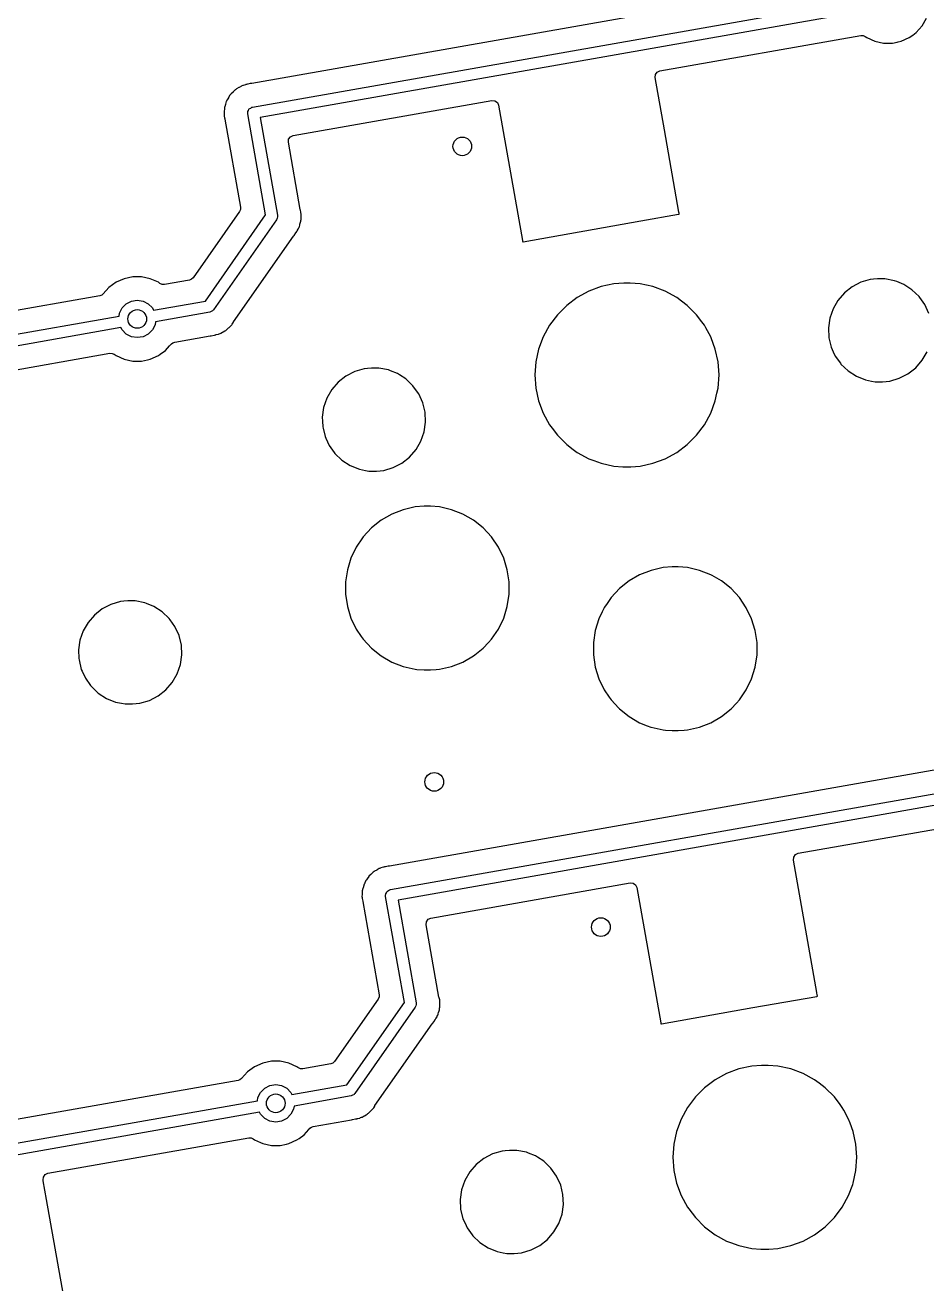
# Model space of a CAD drawing. Extents: x 1.95 to 9.87, y -5.96 to -1.39.
# Drawn here: x 6.613 to 7.373, y -4.372 to -3.311 of the extents above; entities that cross this region are included whole.
import ezdxf

# ---------------------------------------------------------------- set-up
doc = ezdxf.new("R2010")
doc.units = 0
doc.header["$MEASUREMENT"] = 0
doc.layers.add('BLACK', color=7, linetype='CONTINUOUS')

msp = doc.modelspace()

# ---------------------------------------------------------------- linework, layer by layer
at = {"layer": 'BLACK', "linetype": 'CONTINUOUS'}
for p, q in [((7.30829, -3.27146), (6.80377, -3.36042)), ((6.80445, -3.38031), (7.32451, -3.28861)), ((7.32621, -3.2983), (6.81101, -3.38915)), ((7.36873, -3.31185), (7.37246, -3.30539)), ((7.36073, -3.31957), (7.36375, -3.31738)), ((7.36375, -3.31738), (7.36379, -3.31733)), ((7.36379, -3.31733), (7.36873, -3.31185)), ((7.14768, -3.34979), (7.31701, -3.31993)), ((7.31701, -3.31993), (7.31896, -3.31998)), ((7.31896, -3.31998), (7.32073, -3.32079)), ((7.32073, -3.32079), (7.32207, -3.32176)), ((7.32207, -3.32176), (7.32207, -3.32176)), ((7.32207, -3.32176), (7.32207, -3.32176)), ((7.32207, -3.32176), (7.32888, -3.3248)), ((7.32888, -3.3248), (7.33617, -3.32635)), ((7.33617, -3.32635), (7.33617, -3.32635)), ((7.33617, -3.32635), (7.34362, -3.32635)), ((7.34362, -3.32635), (7.34755, -3.32551)), ((7.34362, -3.32635), (7.34362, -3.32635)), ((7.34755, -3.32551), (7.34848, -3.32531)), ((7.34848, -3.32531), (7.35091, -3.3248)), ((7.35091, -3.3248), (7.35772, -3.32176)), ((7.35772, -3.32176), (7.36073, -3.31957)), ((7.14394, -3.35293), (7.14539, -3.35086)), ((7.14539, -3.35086), (7.14768, -3.34979)), ((6.79861, -3.36144), (6.79649, -3.36195)), ((6.79891, -3.36136), (6.79861, -3.36144)), ((6.7995, -3.36117), (6.79891, -3.36136)), ((6.80011, -3.36106), (6.7995, -3.36117)), ((6.80041, -3.361), (6.80011, -3.36106)), ((6.80254, -3.36049), (6.80041, -3.361)), ((6.80286, -3.36049), (6.80254, -3.36049)), ((6.80377, -3.36042), (6.80286, -3.36049)), ((7.14372, -3.35545), (7.14394, -3.35293)), ((7.15149, -3.39951), (7.14372, -3.35545)), ((6.78435, -3.37218), (6.78419, -3.37245)), ((6.78543, -3.37029), (6.78435, -3.37218)), ((6.78565, -3.37005), (6.78543, -3.37029)), ((6.78623, -3.36934), (6.78565, -3.37005)), ((6.7864, -3.36907), (6.78623, -3.36934)), ((6.78801, -3.3676), (6.7864, -3.36907)), ((6.78823, -3.36738), (6.78801, -3.3676)), ((6.78975, -3.36581), (6.78823, -3.36738)), ((6.79003, -3.36564), (6.78975, -3.36581)), ((6.79076, -3.36509), (6.79003, -3.36564)), ((6.791, -3.36487), (6.79076, -3.36509)), ((6.79292, -3.36385), (6.791, -3.36487)), ((6.79319, -3.36369), (6.79292, -3.36385)), ((6.79505, -3.36255), (6.79319, -3.36369)), ((6.79536, -3.36245), (6.79505, -3.36255)), ((6.79621, -3.3621), (6.79536, -3.36245)), ((6.79649, -3.36195), (6.79621, -3.3621)), ((6.78072, -3.3817), (6.78069, -3.38388)), ((6.78081, -3.38139), (6.78072, -3.3817)), ((6.78096, -3.38048), (6.78081, -3.38139)), ((6.78099, -3.38016), (6.78096, -3.38048)), ((6.78169, -3.3781), (6.78099, -3.38016)), ((6.78178, -3.3778), (6.78169, -3.3781)), ((6.78236, -3.3757), (6.78178, -3.3778)), ((6.78251, -3.37542), (6.78236, -3.3757)), ((6.78289, -3.37458), (6.78251, -3.37542)), ((6.78299, -3.37427), (6.78289, -3.37458)), ((6.78419, -3.37245), (6.78299, -3.37427)), ((6.80108, -3.38302), (6.80148, -3.38205)), ((6.80148, -3.38205), (6.80178, -3.38185)), ((6.80178, -3.38185), (6.80197, -3.38154)), ((6.80197, -3.38154), (6.8029, -3.38107)), ((6.8029, -3.38107), (6.80377, -3.38048)), ((6.80377, -3.38048), (6.80413, -3.38047)), ((6.80413, -3.38047), (6.80445, -3.38031)), ((6.83864, -3.40428), (7.0062, -3.37474)), ((7.0062, -3.37474), (7.00872, -3.37496)), ((7.00872, -3.37496), (7.01079, -3.37641)), ((7.01079, -3.37641), (7.01186, -3.3787)), ((7.01186, -3.3787), (7.03198, -3.49281)), ((6.78068, -3.38419), (6.78051, -3.38637)), ((6.78051, -3.38637), (6.78057, -3.38668)), ((6.78057, -3.38668), (6.78064, -3.3876)), ((6.78064, -3.3876), (6.78064, -3.38792)), ((6.78064, -3.38792), (6.78064, -3.38792)), ((6.78064, -3.38792), (6.78064, -3.38792)), ((6.78064, -3.38792), (6.78094, -3.38919)), ((6.78069, -3.38388), (6.78068, -3.38419)), ((6.78094, -3.38919), (6.78115, -3.39004)), ((6.78115, -3.39004), (6.78121, -3.39034)), ((6.78121, -3.39034), (6.7943, -3.46455)), ((6.80041, -3.38461), (6.80055, -3.38428)), ((6.80046, -3.38601), (6.80041, -3.38461)), ((6.81547, -3.47116), (6.80046, -3.38601)), ((6.80054, -3.38392), (6.80108, -3.38302)), ((6.80055, -3.38428), (6.80054, -3.38392)), ((6.81101, -3.38915), (6.82552, -3.47146)), ((7.16373, -3.46892), (7.15149, -3.39951)), ((6.83468, -3.40994), (6.8349, -3.40742)), ((6.84466, -3.46654), (6.83468, -3.40994)), ((6.8349, -3.40742), (6.83635, -3.40535)), ((6.83635, -3.40535), (6.83864, -3.40428)), ((6.79426, -3.46646), (6.79349, -3.4682)), ((6.7943, -3.46455), (6.79426, -3.46646)), ((6.84468, -3.46667), (6.84466, -3.46654)), ((6.84478, -3.46712), (6.84468, -3.46667)), ((6.84524, -3.46877), (6.84478, -3.46712)), ((6.79349, -3.4682), (6.7544, -3.52402)), ((6.7647, -3.54367), (6.81547, -3.47116)), ((6.8247, -3.47514), (6.7716, -3.55098)), ((6.82509, -3.47398), (6.8247, -3.47514)), ((6.82556, -3.47286), (6.82509, -3.47398)), ((6.82552, -3.47146), (6.82555, -3.47234)), ((6.82555, -3.47234), (6.82559, -3.47251)), ((6.82559, -3.47251), (6.82556, -3.47261)), ((6.82556, -3.47261), (6.82556, -3.47286)), ((6.84443, -3.47893), (6.84499, -3.47731)), ((6.84499, -3.47731), (6.84505, -3.47652)), ((6.84505, -3.47652), (6.84517, -3.47576)), ((6.84517, -3.47576), (6.84535, -3.47499)), ((6.84525, -3.46956), (6.84524, -3.46877)), ((6.84533, -3.47032), (6.84525, -3.46956)), ((6.84532, -3.47328), (6.84533, -3.47282)), ((6.84535, -3.47499), (6.84532, -3.47328)), ((6.84546, -3.4711), (6.84533, -3.47032)), ((6.84533, -3.47282), (6.84546, -3.4711)), ((7.03263, -3.4937), (7.1318, -3.47621)), ((7.1318, -3.47621), (7.1635, -3.47062)), ((7.1635, -3.47062), (7.164, -3.47053)), ((7.16384, -3.46955), (7.16373, -3.46892)), ((7.16385, -3.46957), (7.16384, -3.46955)), ((7.16397, -3.47025), (7.16385, -3.46957)), ((7.16402, -3.47048), (7.16397, -3.47025)), ((7.164, -3.47053), (7.16401, -3.47052)), ((7.164, -3.47053), (7.164, -3.47053)), ((7.16401, -3.47052), (7.16402, -3.47049)), ((7.16401, -3.47052), (7.16401, -3.47052)), ((7.16402, -3.47049), (7.16402, -3.47048)), ((6.83898, -3.48911), (6.83951, -3.4885)), ((6.83951, -3.4885), (6.83958, -3.4884)), ((6.83958, -3.4884), (6.84103, -3.48619)), ((6.83958, -3.4884), (6.83958, -3.4884)), ((6.84103, -3.48619), (6.84111, -3.48606)), ((6.84111, -3.48606), (6.84128, -3.48582)), ((6.84128, -3.48582), (6.84173, -3.48517)), ((6.84173, -3.48517), (6.84181, -3.48503)), ((6.84181, -3.48503), (6.84204, -3.48463)), ((6.84204, -3.48463), (6.84298, -3.4832)), ((6.84298, -3.4832), (6.84324, -3.48245)), ((6.84324, -3.48245), (6.84354, -3.48175)), ((6.84354, -3.48175), (6.84391, -3.48105)), ((6.84391, -3.48105), (6.84431, -3.47937)), ((6.84431, -3.47937), (6.84443, -3.47893)), ((6.78853, -3.56115), (6.83898, -3.48911)), ((7.03198, -3.49281), (7.03198, -3.49283)), ((7.03198, -3.49283), (7.03215, -3.49376)), ((7.03215, -3.49376), (7.03215, -3.49376)), ((7.03215, -3.49376), (7.03215, -3.49376)), ((7.03215, -3.49376), (7.03216, -3.49377)), ((7.03216, -3.49377), (7.03217, -3.49378)), ((7.03217, -3.49378), (7.03262, -3.4937)), ((7.03217, -3.49378), (7.03217, -3.49378)), ((7.03262, -3.4937), (7.03263, -3.4937)), ((6.68949, -3.52791), (6.68346, -3.53229)), ((6.6963, -3.52488), (6.68949, -3.52791)), ((6.70359, -3.52333), (6.6963, -3.52488)), ((6.71104, -3.52333), (6.70359, -3.52333)), ((6.70359, -3.52333), (6.70359, -3.52333)), ((6.71833, -3.52488), (6.71104, -3.52333)), ((6.71104, -3.52333), (6.71104, -3.52333)), ((6.72514, -3.52791), (6.71833, -3.52488)), ((6.72648, -3.52889), (6.72514, -3.52791)), ((6.72825, -3.52969), (6.72648, -3.52889)), ((6.73019, -3.52974), (6.72825, -3.52969)), ((6.75125, -3.52603), (6.73019, -3.52974)), ((6.75303, -3.52534), (6.75125, -3.52603)), ((6.7544, -3.52402), (6.75303, -3.52534)), ((7.10894, -3.52919), (7.09813, -3.53154)), ((7.11722, -3.5286), (7.10894, -3.52919)), ((7.12274, -3.5286), (7.11722, -3.5286)), ((7.11722, -3.5286), (7.11722, -3.5286)), ((7.13102, -3.52919), (7.12274, -3.5286)), ((7.12274, -3.5286), (7.12274, -3.5286)), ((7.14183, -3.53154), (7.13102, -3.52919)), ((7.31704, -3.52792), (7.30968, -3.53171)), ((7.32498, -3.52559), (7.31704, -3.52792)), ((7.32773, -3.52532), (7.32498, -3.52559)), ((7.33116, -3.525), (7.32773, -3.52532)), ((7.33737, -3.525), (7.33116, -3.525)), ((7.3455, -3.52656), (7.33737, -3.525)), ((7.33737, -3.525), (7.33737, -3.525)), ((7.34743, -3.52733), (7.3455, -3.52656)), ((7.3455, -3.52656), (7.3455, -3.52656)), ((7.3455, -3.52656), (7.3455, -3.52656)), ((7.35319, -3.52964), (7.34743, -3.52733)), ((7.36015, -3.53412), (7.35319, -3.52964)), ((6.67587, -3.53918), (6.17123, -3.62816)), ((6.67739, -3.53864), (6.67587, -3.53918)), ((6.67865, -3.53764), (6.67739, -3.53864)), ((6.68346, -3.53229), (6.67865, -3.53764)), ((7.07805, -3.54071), (7.06919, -3.54734)), ((7.08776, -3.53541), (7.07805, -3.54071)), ((7.09813, -3.53154), (7.08776, -3.53541)), ((7.1522, -3.53541), (7.14183, -3.53154)), ((7.16191, -3.54071), (7.1522, -3.53541)), ((7.16593, -3.54372), (7.16191, -3.54071)), ((7.30317, -3.53683), (7.29774, -3.54309)), ((7.30968, -3.53171), (7.30317, -3.53683)), ((7.36615, -3.53983), (7.36015, -3.53412)), ((7.36015, -3.53412), (7.36015, -3.53412)), ((7.36015, -3.53412), (7.36015, -3.53412)), ((7.36677, -3.54071), (7.36615, -3.53983)), ((7.37095, -3.54658), (7.36677, -3.54071)), ((6.69234, -3.55392), (6.69457, -3.54953)), ((6.69457, -3.54953), (6.69806, -3.54604)), ((6.69806, -3.54604), (6.70245, -3.54381)), ((6.70245, -3.54381), (6.70731, -3.54304)), ((6.70731, -3.54304), (6.71218, -3.54381)), ((6.71218, -3.54381), (6.71657, -3.54604)), ((6.71657, -3.54604), (6.72005, -3.54953)), ((6.72005, -3.54953), (6.72099, -3.55138)), ((6.72099, -3.55138), (6.7647, -3.54367)), ((6.77064, -3.55201), (6.76951, -3.55247)), ((6.77081, -3.55182), (6.77064, -3.55201)), ((6.7709, -3.55178), (6.77081, -3.55182)), ((6.77099, -3.55162), (6.7709, -3.55178)), ((6.7716, -3.55098), (6.77099, -3.55162)), ((7.06919, -3.54734), (7.06137, -3.55517)), ((7.17077, -3.54734), (7.16593, -3.54372)), ((7.1786, -3.55517), (7.17077, -3.54734)), ((7.2936, -3.55026), (7.2909, -3.55809)), ((7.29774, -3.54309), (7.2936, -3.55026)), ((7.37439, -3.55411), (7.37095, -3.54658)), ((7.37095, -3.54658), (7.37095, -3.54658)), ((7.37095, -3.54658), (7.37095, -3.54658)), ((6.17254, -3.64794), (6.69195, -3.55635)), ((6.69195, -3.55635), (6.69234, -3.55392)), ((6.7227, -3.56107), (6.72229, -3.56365)), ((6.76842, -3.55301), (6.7227, -3.56107)), ((6.76951, -3.55247), (6.76842, -3.55301)), ((6.78689, -3.5636), (6.78744, -3.56303)), ((6.78744, -3.56303), (6.78829, -3.56153)), ((6.78829, -3.56153), (6.78853, -3.56115)), ((7.06137, -3.55517), (7.05473, -3.56403)), ((7.18307, -3.56115), (7.1786, -3.55517)), ((7.18523, -3.56403), (7.18307, -3.56115)), ((7.2909, -3.55809), (7.28972, -3.56627)), ((6.69356, -3.56606), (6.17396, -3.65768)), ((6.69457, -3.56804), (6.69356, -3.56606)), ((6.69806, -3.57153), (6.69457, -3.56804)), ((6.70245, -3.57376), (6.69806, -3.57153)), ((6.71657, -3.57153), (6.71218, -3.57376)), ((6.72005, -3.56804), (6.71657, -3.57153)), ((6.72229, -3.56365), (6.72005, -3.56804)), ((6.73891, -3.57822), (6.76863, -3.57298)), ((6.76863, -3.57298), (6.76944, -3.57293)), ((6.76944, -3.57293), (6.76955, -3.5729)), ((6.76955, -3.5729), (6.77215, -3.57236)), ((6.76955, -3.5729), (6.76955, -3.5729)), ((6.77215, -3.57236), (6.77229, -3.57233)), ((6.77229, -3.57233), (6.77337, -3.57214)), ((6.77337, -3.57214), (6.77352, -3.5721)), ((6.77352, -3.5721), (6.77396, -3.57198)), ((6.77396, -3.57198), (6.77565, -3.57163)), ((6.77565, -3.57163), (6.77635, -3.57128)), ((6.77635, -3.57128), (6.77706, -3.571)), ((6.77706, -3.571), (6.77782, -3.57077)), ((6.77782, -3.57077), (6.77928, -3.56986)), ((6.77928, -3.56986), (6.77969, -3.56964)), ((6.77969, -3.56964), (6.78123, -3.56888)), ((6.78123, -3.56888), (6.78183, -3.56837)), ((6.78183, -3.56837), (6.78245, -3.56792)), ((6.78245, -3.56792), (6.78312, -3.56751)), ((6.78312, -3.56751), (6.78431, -3.56627)), ((6.78312, -3.56751), (6.78312, -3.56751)), ((6.78312, -3.56751), (6.78312, -3.56751)), ((6.78431, -3.56627), (6.78465, -3.56595)), ((6.78465, -3.56595), (6.78595, -3.56483)), ((6.78595, -3.56483), (6.7864, -3.56419)), ((6.7864, -3.56419), (6.78689, -3.5636)), ((7.05473, -3.56403), (7.04943, -3.57374)), ((7.18646, -3.56629), (7.18523, -3.56403)), ((7.19053, -3.57374), (7.18646, -3.56629)), ((7.28972, -3.56627), (7.28972, -3.56629)), ((7.28972, -3.56629), (7.29011, -3.57456)), ((6.70731, -3.57453), (6.70245, -3.57376)), ((6.71218, -3.57376), (6.70731, -3.57453)), ((6.73117, -3.58528), (6.73455, -3.58151)), ((6.73455, -3.58151), (6.73613, -3.57976)), ((6.73613, -3.57976), (6.73739, -3.57876)), ((6.73739, -3.57876), (6.73891, -3.57822)), ((7.04556, -3.58411), (7.04321, -3.59492)), ((7.04943, -3.57374), (7.04556, -3.58411)), ((7.19084, -3.57456), (7.19053, -3.57374)), ((7.1944, -3.58411), (7.19084, -3.57456)), ((7.19675, -3.59492), (7.1944, -3.58411)), ((7.29011, -3.57456), (7.29206, -3.58261)), ((7.29206, -3.58261), (7.29382, -3.58645)), ((6.5153, -3.6175), (6.68427, -3.58771)), ((6.68427, -3.58771), (6.68622, -3.58776)), ((6.68622, -3.58776), (6.68799, -3.58857)), ((6.68799, -3.58857), (6.68949, -3.58966)), ((6.68949, -3.58966), (6.68949, -3.58966)), ((6.68949, -3.58966), (6.68949, -3.58966)), ((6.68949, -3.58966), (6.6963, -3.59269)), ((6.6963, -3.59269), (6.70359, -3.59424)), ((6.70359, -3.59424), (6.70359, -3.59424)), ((6.70359, -3.59424), (6.71104, -3.59424)), ((6.71104, -3.59424), (6.7159, -3.5932)), ((6.71104, -3.59424), (6.71104, -3.59424)), ((6.7159, -3.5932), (6.71833, -3.59269)), ((6.71833, -3.59269), (6.72514, -3.58966)), ((6.72514, -3.58966), (6.72664, -3.58857)), ((6.72664, -3.58857), (6.73117, -3.58528)), ((7.29382, -3.58645), (7.2955, -3.59014)), ((7.2955, -3.59014), (7.29979, -3.59616)), ((7.36329, -3.59988), (7.36871, -3.59363)), ((7.36871, -3.59363), (7.37285, -3.58645)), ((6.89055, -3.60312), (6.88319, -3.60692)), ((6.89849, -3.60079), (6.89055, -3.60312)), ((6.90124, -3.60053), (6.89849, -3.60079)), ((6.90467, -3.6002), (6.90124, -3.60053)), ((6.91088, -3.6002), (6.90467, -3.6002)), ((6.91901, -3.60177), (6.91088, -3.6002)), ((6.91088, -3.6002), (6.91088, -3.6002)), ((6.92085, -3.6025), (6.91901, -3.60177)), ((6.91901, -3.60177), (6.91901, -3.60177)), ((6.91901, -3.60177), (6.91901, -3.60177)), ((6.9267, -3.60484), (6.92085, -3.6025)), ((6.92843, -3.60596), (6.9267, -3.60484)), ((7.04321, -3.59492), (7.04242, -3.60596)), ((7.19754, -3.60596), (7.19675, -3.59492)), ((7.29979, -3.59616), (7.30031, -3.59688)), ((7.30031, -3.59688), (7.3063, -3.6026)), ((7.3063, -3.6026), (7.3063, -3.6026)), ((7.3063, -3.6026), (7.3063, -3.6026)), ((7.3063, -3.6026), (7.31327, -3.60708)), ((7.34942, -3.6088), (7.35678, -3.605)), ((7.35678, -3.605), (7.36329, -3.59988)), ((6.87668, -3.61203), (6.87125, -3.61829)), ((6.88319, -3.60692), (6.87668, -3.61203)), ((6.93366, -3.60932), (6.92843, -3.60596)), ((6.93966, -3.61503), (6.93366, -3.60932)), ((6.93366, -3.60932), (6.93366, -3.60932)), ((6.93366, -3.60932), (6.93366, -3.60932)), ((6.94024, -3.61586), (6.93966, -3.61503)), ((6.94446, -3.62178), (6.94024, -3.61586)), ((7.04242, -3.60596), (7.04321, -3.617)), ((7.19675, -3.617), (7.19754, -3.60596)), ((7.31327, -3.60708), (7.31327, -3.60708)), ((7.31327, -3.60708), (7.32096, -3.61015)), ((7.32096, -3.61015), (7.32603, -3.61113)), ((7.32603, -3.61113), (7.32909, -3.61172)), ((7.32909, -3.61172), (7.32909, -3.61172)), ((7.32909, -3.61172), (7.33529, -3.61172)), ((7.33529, -3.61172), (7.34147, -3.61113)), ((7.33529, -3.61172), (7.33529, -3.61172)), ((7.34147, -3.61113), (7.34942, -3.6088)), ((6.86711, -3.62546), (6.8644, -3.63329)), ((6.87125, -3.61829), (6.86711, -3.62546)), ((6.9479, -3.62931), (6.94446, -3.62178)), ((6.94446, -3.62178), (6.94446, -3.62178)), ((6.94446, -3.62178), (6.94446, -3.62178)), ((7.04321, -3.617), (7.04556, -3.62781)), ((7.1944, -3.62781), (7.19583, -3.62123)), ((7.19583, -3.62123), (7.19675, -3.617)), ((6.8644, -3.63329), (6.86323, -3.64149)), ((6.94985, -3.63736), (6.9479, -3.62931)), ((7.04556, -3.62781), (7.04943, -3.63818)), ((7.19053, -3.63818), (7.1944, -3.62781)), ((6.86323, -3.64149), (6.86323, -3.64149)), ((6.86323, -3.64149), (6.86339, -3.64492)), ((6.86339, -3.64492), (6.86362, -3.64976)), ((6.94907, -3.65383), (6.95025, -3.64563)), ((6.95025, -3.64563), (6.94985, -3.63736)), ((7.04943, -3.63818), (7.05473, -3.64789)), ((7.05473, -3.64789), (7.05684, -3.65071)), ((7.1786, -3.65675), (7.18523, -3.64789)), ((7.18523, -3.64789), (7.19053, -3.63818)), ((6.86362, -3.64976), (6.86385, -3.65071)), ((6.86385, -3.65071), (6.86557, -3.65781)), ((6.86557, -3.65781), (6.86623, -3.65924)), ((6.94636, -3.66166), (6.94907, -3.65383)), ((7.05684, -3.65071), (7.06137, -3.65675)), ((7.06137, -3.65675), (7.06919, -3.66457)), ((7.17077, -3.66457), (7.1786, -3.65675)), ((6.86623, -3.65924), (6.86901, -3.66534)), ((6.86901, -3.66534), (6.87319, -3.67121)), ((6.9368, -3.67509), (6.94222, -3.66883)), ((6.94222, -3.66883), (6.94636, -3.66166)), ((7.06919, -3.66457), (7.07474, -3.66873)), ((7.07474, -3.66873), (7.07805, -3.67121)), ((7.16191, -3.67121), (7.17077, -3.66457)), ((6.87319, -3.67121), (6.87382, -3.67209)), ((6.87382, -3.67209), (6.87981, -3.6778)), ((6.87981, -3.6778), (6.87981, -3.6778)), ((6.87981, -3.6778), (6.87981, -3.6778)), ((6.87981, -3.6778), (6.88678, -3.68228)), ((6.93029, -3.6802), (6.9368, -3.67509)), ((7.07805, -3.67121), (7.08776, -3.67651)), ((7.08776, -3.67651), (7.09213, -3.67814)), ((7.09213, -3.67814), (7.09813, -3.68038)), ((7.14183, -3.68038), (7.1522, -3.67651)), ((7.1522, -3.67651), (7.16191, -3.67121)), ((6.88678, -3.68228), (6.88678, -3.68228)), ((6.88678, -3.68228), (6.89446, -3.68536)), ((6.89446, -3.68536), (6.89953, -3.68633)), ((6.89953, -3.68633), (6.9026, -3.68692)), ((6.9026, -3.68692), (6.9026, -3.68692)), ((6.9026, -3.68692), (6.9088, -3.68692)), ((6.9088, -3.68692), (6.91498, -3.68633)), ((6.9088, -3.68692), (6.9088, -3.68692)), ((6.91498, -3.68633), (6.92293, -3.684)), ((6.92293, -3.684), (6.93029, -3.6802)), ((7.09813, -3.68038), (7.10894, -3.68273)), ((7.10894, -3.68273), (7.11663, -3.68328)), ((7.11663, -3.68328), (7.11722, -3.68332)), ((7.11722, -3.68332), (7.11722, -3.68332)), ((7.11722, -3.68332), (7.12274, -3.68332)), ((7.12274, -3.68332), (7.1233, -3.68328)), ((7.12274, -3.68332), (7.12274, -3.68332)), ((7.1233, -3.68328), (7.13102, -3.68273)), ((7.13102, -3.68273), (7.14183, -3.68038)), ((6.93139, -3.7195), (6.92177, -3.72327)), ((6.94146, -3.7172), (6.93139, -3.7195)), ((6.94918, -3.71662), (6.94146, -3.7172)), ((6.95434, -3.71662), (6.94918, -3.71662)), ((6.94918, -3.71662), (6.94918, -3.71662)), ((6.96206, -3.7172), (6.95434, -3.71662)), ((6.95434, -3.71662), (6.95434, -3.71662)), ((6.97213, -3.7195), (6.96206, -3.7172)), ((6.98174, -3.72327), (6.97213, -3.7195)), ((6.91283, -3.72843), (6.90475, -3.73488)), ((6.92177, -3.72327), (6.91283, -3.72843)), ((6.99069, -3.72843), (6.98174, -3.72327)), ((6.99877, -3.73488), (6.99069, -3.72843)), ((6.99069, -3.72843), (6.99069, -3.72843)), ((6.89719, -3.74323), (6.89191, -3.75098)), ((6.89773, -3.74245), (6.89719, -3.74323)), ((6.90475, -3.73488), (6.89773, -3.74245)), ((7.00579, -3.74245), (6.99877, -3.73488)), ((6.99877, -3.73488), (6.99877, -3.73488)), ((6.99877, -3.73488), (6.99877, -3.73488)), ((7.01161, -3.75098), (7.00579, -3.74245)), ((7.00579, -3.74245), (7.00579, -3.74245)), ((7.00579, -3.74245), (7.00579, -3.74245)), ((6.89191, -3.75098), (6.88743, -3.76029)), ((7.01609, -3.76029), (7.01161, -3.75098)), ((6.88743, -3.76029), (6.88438, -3.77016)), ((7.01914, -3.77016), (7.01609, -3.76029)), ((6.88438, -3.77016), (6.88284, -3.78037)), ((7.02068, -3.78037), (7.01914, -3.77016)), ((7.13067, -3.77439), (7.12173, -3.77955)), ((7.14029, -3.77061), (7.13067, -3.77439)), ((7.15036, -3.76831), (7.14029, -3.77061)), ((7.15808, -3.76773), (7.15036, -3.76831)), ((7.16324, -3.76773), (7.15808, -3.76773)), ((7.15808, -3.76773), (7.15808, -3.76773)), ((7.17096, -3.76831), (7.16324, -3.76773)), ((7.16324, -3.76773), (7.16324, -3.76773)), ((7.18103, -3.77061), (7.17096, -3.76831)), ((7.19064, -3.77439), (7.18103, -3.77061)), ((7.19166, -3.77497), (7.19064, -3.77439)), ((7.19064, -3.77439), (7.19064, -3.77439)), ((7.19064, -3.77439), (7.19064, -3.77439)), ((7.19959, -3.77955), (7.19166, -3.77497)), ((6.88284, -3.78037), (6.88284, -3.7907)), ((7.02068, -3.7907), (7.02068, -3.78037)), ((7.12173, -3.77955), (7.11365, -3.78599)), ((7.20767, -3.78599), (7.19959, -3.77955)), ((7.19959, -3.77955), (7.19959, -3.77955)), ((6.88284, -3.7907), (6.88438, -3.80092)), ((7.01914, -3.80092), (7.02068, -3.7907)), ((7.10663, -3.79356), (7.10277, -3.79922)), ((7.11365, -3.78599), (7.10663, -3.79356)), ((7.21469, -3.79356), (7.20767, -3.78599)), ((7.20767, -3.78599), (7.20767, -3.78599)), ((7.20767, -3.78599), (7.20767, -3.78599)), ((7.22051, -3.8021), (7.21469, -3.79356)), ((7.21469, -3.79356), (7.21469, -3.79356)), ((7.21469, -3.79356), (7.21469, -3.79356)), ((6.67781, -3.80309), (6.6713, -3.80821)), ((6.68517, -3.79929), (6.67781, -3.80309)), ((6.69312, -3.79696), (6.68517, -3.79929)), ((6.69609, -3.79668), (6.69312, -3.79696)), ((6.69929, -3.79637), (6.69609, -3.79668)), ((6.7055, -3.79637), (6.69929, -3.79637)), ((6.71363, -3.79794), (6.7055, -3.79637)), ((6.7055, -3.79637), (6.7055, -3.79637)), ((6.71522, -3.79858), (6.71363, -3.79794)), ((6.71363, -3.79794), (6.71363, -3.79794)), ((6.71363, -3.79794), (6.71363, -3.79794)), ((6.72132, -3.80102), (6.71522, -3.79858)), ((6.72829, -3.80549), (6.72132, -3.80102)), ((6.73428, -3.81121), (6.72829, -3.80549)), ((6.72829, -3.80549), (6.72829, -3.80549)), ((6.72829, -3.80549), (6.72829, -3.80549)), ((6.88438, -3.80092), (6.88743, -3.81079)), ((7.01609, -3.81079), (7.01914, -3.80092)), ((7.09917, -3.80549), (7.09633, -3.8114)), ((7.10081, -3.8021), (7.09917, -3.80549)), ((7.10087, -3.802), (7.10081, -3.8021)), ((7.10277, -3.79922), (7.10087, -3.802)), ((7.22499, -3.8114), (7.22051, -3.8021)), ((6.66588, -3.81447), (6.66174, -3.82164)), ((6.6713, -3.80821), (6.66588, -3.81447)), ((6.73497, -3.81218), (6.73428, -3.81121)), ((6.73908, -3.81795), (6.73497, -3.81218)), ((6.88743, -3.81079), (6.89191, -3.82009)), ((7.01161, -3.82009), (7.01609, -3.81079)), ((7.09633, -3.8114), (7.09328, -3.82127)), ((7.22804, -3.82127), (7.22499, -3.8114)), ((6.66174, -3.82164), (6.65903, -3.82946)), ((6.74252, -3.82549), (6.73908, -3.81795)), ((6.73908, -3.81795), (6.73908, -3.81795)), ((6.73908, -3.81795), (6.73908, -3.81795)), ((6.74448, -3.83353), (6.74252, -3.82549)), ((6.89191, -3.82009), (6.89609, -3.82623)), ((6.89609, -3.82623), (6.89773, -3.82863)), ((7.00579, -3.82863), (7.01161, -3.82009)), ((7.09328, -3.82127), (7.09174, -3.83149)), ((7.22958, -3.83149), (7.22804, -3.82127)), ((6.65903, -3.82946), (6.65785, -3.83766)), ((6.65785, -3.83766), (6.65819, -3.84486)), ((6.74487, -3.84181), (6.74448, -3.83353)), ((6.89773, -3.82863), (6.90475, -3.8362)), ((6.90475, -3.8362), (6.90475, -3.8362)), ((6.90475, -3.8362), (6.91283, -3.84264)), ((6.99172, -3.84182), (6.99877, -3.8362)), ((6.99877, -3.8362), (7.00322, -3.83139)), ((7.00322, -3.83139), (7.00579, -3.82863)), ((7.00579, -3.82863), (7.00579, -3.82863)), ((7.00579, -3.82863), (7.00579, -3.82863)), ((7.09174, -3.83149), (7.09174, -3.84182)), ((7.22958, -3.84182), (7.22958, -3.83149)), ((6.65819, -3.84486), (6.65824, -3.84593)), ((6.65824, -3.84593), (6.6602, -3.85398)), ((6.74369, -3.85), (6.74487, -3.84181)), ((6.91283, -3.84264), (6.92177, -3.8478)), ((6.92177, -3.8478), (6.93139, -3.85158)), ((6.97213, -3.85158), (6.98174, -3.8478)), ((6.98174, -3.8478), (6.99069, -3.84264)), ((6.99069, -3.84264), (6.99172, -3.84182)), ((7.09174, -3.84182), (7.09328, -3.85203)), ((7.22804, -3.85203), (7.22958, -3.84182)), ((6.6602, -3.85398), (6.66088, -3.85548)), ((6.66088, -3.85548), (6.66364, -3.86151)), ((6.73684, -3.865), (6.74098, -3.85783)), ((6.74098, -3.85783), (6.74369, -3.85)), ((6.93139, -3.85158), (6.94146, -3.85388)), ((6.94146, -3.85388), (6.94286, -3.85398)), ((6.94286, -3.85398), (6.94918, -3.85445)), ((6.94918, -3.85445), (6.94918, -3.85445)), ((6.94918, -3.85445), (6.95434, -3.85445)), ((6.95434, -3.85445), (6.95916, -3.85409)), ((6.95434, -3.85445), (6.95434, -3.85445)), ((6.95916, -3.85409), (6.96206, -3.85388)), ((6.96206, -3.85388), (6.97213, -3.85158)), ((7.09328, -3.85203), (7.09633, -3.8619)), ((7.22499, -3.8619), (7.22804, -3.85203)), ((6.66364, -3.86151), (6.66792, -3.86754)), ((6.66792, -3.86754), (6.66844, -3.86826)), ((6.66844, -3.86826), (6.67443, -3.87397)), ((6.73142, -3.87126), (6.73684, -3.865)), ((7.09633, -3.8619), (7.10081, -3.87121)), ((7.22051, -3.87121), (7.22499, -3.8619)), ((6.67443, -3.87397), (6.67443, -3.87397)), ((6.67443, -3.87397), (6.67443, -3.87397)), ((6.67443, -3.87397), (6.6814, -3.87845)), ((6.6814, -3.87845), (6.6814, -3.87845)), ((6.6814, -3.87845), (6.68909, -3.88153)), ((6.7096, -3.88251), (6.71755, -3.88017)), ((6.71755, -3.88017), (6.72491, -3.87638)), ((6.72491, -3.87638), (6.73142, -3.87126)), ((7.10081, -3.87121), (7.10498, -3.87733)), ((7.10498, -3.87733), (7.10663, -3.87974)), ((7.10663, -3.87974), (7.11312, -3.88674)), ((7.21221, -3.88241), (7.21469, -3.87974)), ((7.21469, -3.87974), (7.22051, -3.87121)), ((7.21469, -3.87974), (7.21469, -3.87974)), ((7.21469, -3.87974), (7.21469, -3.87974)), ((6.68909, -3.88153), (6.69416, -3.88251)), ((6.69416, -3.88251), (6.69722, -3.8831)), ((6.69722, -3.8831), (6.69722, -3.8831)), ((6.69722, -3.8831), (6.70342, -3.8831)), ((6.70342, -3.8831), (6.70343, -3.8831)), ((6.70343, -3.8831), (6.7096, -3.88251)), ((7.11312, -3.88674), (7.11365, -3.88731)), ((7.11365, -3.88731), (7.12173, -3.89375)), ((7.19959, -3.89375), (7.20767, -3.88731)), ((7.20767, -3.88731), (7.21221, -3.88241)), ((7.12173, -3.89375), (7.13067, -3.89892)), ((7.13067, -3.89892), (7.1371, -3.90144)), ((7.1371, -3.90144), (7.14005, -3.9026)), ((7.18103, -3.90269), (7.19064, -3.89892)), ((7.19064, -3.89892), (7.19959, -3.89375)), ((7.14005, -3.9026), (7.14029, -3.90269)), ((7.14029, -3.90269), (7.15036, -3.90499)), ((7.15036, -3.90499), (7.15256, -3.90516)), ((7.15256, -3.90516), (7.15808, -3.90557)), ((7.15808, -3.90557), (7.15808, -3.90557)), ((7.15808, -3.90557), (7.16324, -3.90557)), ((7.16324, -3.90557), (7.16806, -3.90521)), ((7.16324, -3.90557), (7.16324, -3.90557)), ((7.16806, -3.90521), (7.17096, -3.90499)), ((7.17096, -3.90499), (7.18103, -3.90269)), ((7.42478, -3.93065), (6.91994, -4.01967)), ((6.92061, -4.03956), (7.44107, -3.94779)), ((7.44282, -3.95748), (6.92717, -4.0484)), ((7.26419, -4.00898), (7.38156, -3.98829)), ((7.26023, -4.01464), (7.26045, -4.01212)), ((7.2799, -4.12619), (7.26023, -4.01464)), ((7.26045, -4.01212), (7.2619, -4.01005)), ((7.2619, -4.01005), (7.26419, -4.00898)), ((6.90159, -4.02954), (6.90051, -4.03144)), ((6.90182, -4.02931), (6.90159, -4.02954)), ((6.90239, -4.02859), (6.90182, -4.02931)), ((6.90257, -4.02832), (6.90239, -4.02859)), ((6.90418, -4.02685), (6.90257, -4.02832)), ((6.9044, -4.02663), (6.90418, -4.02685)), ((6.90591, -4.02506), (6.9044, -4.02663)), ((6.90619, -4.02489), (6.90591, -4.02506)), ((6.90692, -4.02434), (6.90619, -4.02489)), ((6.90716, -4.02413), (6.90692, -4.02434)), ((6.90909, -4.0231), (6.90716, -4.02413)), ((6.90935, -4.02295), (6.90909, -4.0231)), ((6.91121, -4.0218), (6.90935, -4.02295)), ((6.91152, -4.02171), (6.91121, -4.0218)), ((6.91237, -4.02136), (6.91152, -4.02171)), ((6.91265, -4.0212), (6.91237, -4.02136)), ((6.91478, -4.02069), (6.91265, -4.0212)), ((6.91507, -4.02061), (6.91478, -4.02069)), ((6.91567, -4.02043), (6.91507, -4.02061)), ((6.91628, -4.02032), (6.91567, -4.02043)), ((6.91658, -4.02025), (6.91628, -4.02032)), ((6.9187, -4.01974), (6.91658, -4.02025)), ((6.91902, -4.01975), (6.9187, -4.01974)), ((6.91994, -4.01967), (6.91902, -4.01975)), ((6.89713, -4.03974), (6.89697, -4.04064)), ((6.89715, -4.03942), (6.89713, -4.03974)), ((6.89786, -4.03735), (6.89715, -4.03942)), ((6.89795, -4.03706), (6.89786, -4.03735)), ((6.89852, -4.03495), (6.89795, -4.03706)), ((6.89868, -4.03467), (6.89852, -4.03495)), ((6.89905, -4.03383), (6.89868, -4.03467)), ((6.89916, -4.03353), (6.89905, -4.03383)), ((6.90035, -4.0317), (6.89916, -4.03353)), ((6.90051, -4.03144), (6.90035, -4.0317)), ((6.91907, -4.04033), (6.91993, -4.03973)), ((6.91993, -4.03973), (6.92029, -4.03972)), ((6.92029, -4.03972), (6.92061, -4.03956)), ((6.9548, -4.06354), (7.12271, -4.03393)), ((7.12271, -4.03393), (7.12523, -4.03415)), ((7.12523, -4.03415), (7.1273, -4.0356)), ((7.1273, -4.0356), (7.12837, -4.03789)), ((7.12837, -4.03789), (7.14843, -4.15168)), ((6.89684, -4.04344), (6.89668, -4.04562)), ((6.89668, -4.04562), (6.89673, -4.04594)), ((6.89673, -4.04594), (6.89681, -4.04685)), ((6.89681, -4.04685), (6.8968, -4.04717)), ((6.8968, -4.04717), (6.89731, -4.0493)), ((6.89686, -4.04314), (6.89684, -4.04344)), ((6.89689, -4.04095), (6.89686, -4.04314)), ((6.89697, -4.04064), (6.89689, -4.04095)), ((6.89731, -4.0493), (6.89738, -4.0496)), ((6.89738, -4.0496), (6.91122, -4.12811)), ((6.91658, -4.04386), (6.91672, -4.04353)), ((6.91662, -4.04526), (6.91658, -4.04386)), ((6.9324, -4.13472), (6.91662, -4.04526)), ((6.9167, -4.04317), (6.91724, -4.04227)), ((6.91672, -4.04353), (6.9167, -4.04317)), ((6.91724, -4.04227), (6.91765, -4.04131)), ((6.91765, -4.04131), (6.91794, -4.0411)), ((6.91794, -4.0411), (6.91813, -4.04079)), ((6.91813, -4.04079), (6.91907, -4.04033)), ((6.92717, -4.0484), (6.94244, -4.13502)), ((6.95084, -4.06919), (6.95106, -4.06667)), ((6.96158, -4.1301), (6.95084, -4.06919)), ((6.95106, -4.06667), (6.95251, -4.0646)), ((6.95251, -4.0646), (6.9548, -4.06354)), ((6.91041, -4.13176), (6.87353, -4.18443)), ((6.88383, -4.20408), (6.9324, -4.13472)), ((6.91118, -4.13001), (6.91041, -4.13176)), ((6.91122, -4.12811), (6.91118, -4.13001)), ((6.94244, -4.13502), (6.94247, -4.13589)), ((6.96161, -4.13022), (6.96158, -4.1301)), ((6.96171, -4.13067), (6.96161, -4.13022)), ((6.96216, -4.13233), (6.96171, -4.13067)), ((6.96218, -4.13312), (6.96216, -4.13233)), ((6.96225, -4.13388), (6.96218, -4.13312)), ((6.96239, -4.13466), (6.96225, -4.13388)), ((6.96226, -4.13637), (6.96239, -4.13466)), ((7.2261, -4.13899), (7.27995, -4.12949)), ((7.28029, -4.12842), (7.2799, -4.12619)), ((7.27995, -4.12949), (7.28045, -4.12941)), ((7.2803, -4.12845), (7.28029, -4.12842)), ((7.28042, -4.12912), (7.2803, -4.12845)), ((7.28047, -4.12935), (7.28042, -4.12912)), ((7.28045, -4.12941), (7.28046, -4.1294)), ((7.28045, -4.12941), (7.28045, -4.12941)), ((7.28046, -4.1294), (7.28047, -4.12936)), ((7.28046, -4.1294), (7.28046, -4.1294)), ((7.28047, -4.12936), (7.28047, -4.12935)), ((6.94163, -4.13869), (6.89072, -4.21139)), ((6.94202, -4.13754), (6.94163, -4.13869)), ((6.94249, -4.13642), (6.94202, -4.13754)), ((6.94247, -4.13589), (6.94251, -4.13607)), ((6.94251, -4.13607), (6.94248, -4.13617)), ((6.94248, -4.13617), (6.94249, -4.13642)), ((6.95991, -4.14675), (6.96016, -4.14601)), ((6.96016, -4.14601), (6.96046, -4.1453)), ((6.96046, -4.1453), (6.96048, -4.14526)), ((6.96048, -4.14526), (6.96083, -4.1446)), ((6.96083, -4.1446), (6.96123, -4.14293)), ((6.96123, -4.14293), (6.96136, -4.14249)), ((6.96136, -4.14249), (6.96191, -4.14086)), ((6.96191, -4.14086), (6.96197, -4.14008)), ((6.96197, -4.14008), (6.96209, -4.13932)), ((6.96209, -4.13932), (6.96227, -4.13855)), ((6.96224, -4.13683), (6.96226, -4.13637)), ((6.96227, -4.13855), (6.96224, -4.13683)), ((6.96226, -4.13637), (6.96226, -4.13637)), ((7.14908, -4.15257), (7.2261, -4.13899)), ((6.90766, -4.22156), (6.9559, -4.15266)), ((6.9559, -4.15266), (6.95644, -4.15205)), ((6.95644, -4.15205), (6.9565, -4.15196)), ((6.9565, -4.15196), (6.95795, -4.14974)), ((6.9565, -4.15196), (6.9565, -4.15196)), ((6.95795, -4.14974), (6.95803, -4.14962)), ((6.95803, -4.14962), (6.9582, -4.14939)), ((6.9582, -4.14939), (6.95866, -4.14873)), ((6.95866, -4.14873), (6.95873, -4.14859)), ((6.95873, -4.14859), (6.95896, -4.14819)), ((6.95896, -4.14819), (6.95991, -4.14675)), ((7.14843, -4.15168), (7.14843, -4.1517)), ((7.14843, -4.1517), (7.1486, -4.15263)), ((7.1486, -4.15263), (7.1486, -4.15264)), ((7.1486, -4.15264), (7.1486, -4.15265)), ((7.1486, -4.15265), (7.14862, -4.15265)), ((7.14862, -4.15265), (7.14907, -4.15257)), ((7.14862, -4.15265), (7.14862, -4.15265)), ((7.14907, -4.15257), (7.14908, -4.15257)), ((6.81302, -4.18572), (6.80621, -4.18875)), ((6.82031, -4.18417), (6.81302, -4.18572)), ((6.82776, -4.18417), (6.82031, -4.18417)), ((6.82031, -4.18417), (6.82031, -4.18417)), ((6.83505, -4.18572), (6.82776, -4.18417)), ((6.82776, -4.18417), (6.82776, -4.18417)), ((6.84186, -4.18875), (6.83505, -4.18572)), ((6.87038, -4.18644), (6.84692, -4.19058)), ((6.87215, -4.18575), (6.87038, -4.18644)), ((6.87353, -4.18443), (6.87215, -4.18575)), ((7.22516, -4.18831), (7.21435, -4.19066)), ((7.23344, -4.18772), (7.22516, -4.18831)), ((7.23897, -4.18772), (7.23344, -4.18772)), ((7.23344, -4.18772), (7.23344, -4.18772)), ((7.24724, -4.18831), (7.23897, -4.18772)), ((7.23897, -4.18772), (7.23897, -4.18772)), ((7.25805, -4.19066), (7.24724, -4.18831)), ((6.79512, -4.19875), (6.79386, -4.19975)), ((6.80018, -4.19313), (6.79512, -4.19875)), ((6.80621, -4.18875), (6.80018, -4.19313)), ((6.84273, -4.18938), (6.84186, -4.18875)), ((6.84186, -4.18875), (6.84186, -4.18875)), ((6.84186, -4.18875), (6.84186, -4.18875)), ((6.8432, -4.18972), (6.84273, -4.18938)), ((6.84497, -4.19053), (6.8432, -4.18972)), ((6.84692, -4.19058), (6.84497, -4.19053)), ((7.20398, -4.19453), (7.19427, -4.19983)), ((7.21435, -4.19066), (7.20398, -4.19453)), ((7.26842, -4.19453), (7.25805, -4.19066)), ((7.27813, -4.19983), (7.26842, -4.19453)), ((6.79234, -4.20029), (6.31534, -4.2844)), ((6.79386, -4.19975), (6.79234, -4.20029)), ((6.81129, -4.21036), (6.81478, -4.20688)), ((6.81478, -4.20688), (6.81917, -4.20464)), ((6.81917, -4.20464), (6.82404, -4.20387)), ((6.82404, -4.20387), (6.8289, -4.20464)), ((6.8289, -4.20464), (6.83329, -4.20688)), ((6.83329, -4.20688), (6.83678, -4.21036)), ((6.83772, -4.21221), (6.88383, -4.20408)), ((7.18541, -4.20647), (7.17759, -4.21429)), ((7.19427, -4.19983), (7.18541, -4.20647)), ((7.28201, -4.20274), (7.27813, -4.19983)), ((7.28699, -4.20647), (7.28201, -4.20274)), ((7.29482, -4.21429), (7.28699, -4.20647)), ((6.28881, -4.30908), (6.80863, -4.21743)), ((6.80863, -4.21743), (6.80906, -4.21475)), ((6.80906, -4.21475), (6.81129, -4.21036)), ((6.83678, -4.21036), (6.83772, -4.21221)), ((6.88755, -4.21342), (6.83942, -4.2219)), ((6.88864, -4.21288), (6.88755, -4.21342)), ((6.88976, -4.21242), (6.88864, -4.21288)), ((6.88993, -4.21223), (6.88976, -4.21242)), ((6.89003, -4.21219), (6.88993, -4.21223)), ((6.89012, -4.21203), (6.89003, -4.21219)), ((6.89072, -4.21139), (6.89012, -4.21203)), ((7.17759, -4.21429), (7.17096, -4.22315)), ((7.29956, -4.22063), (7.29482, -4.21429)), ((6.8104, -4.22711), (6.2901, -4.31885)), ((6.81129, -4.22888), (6.8104, -4.22711)), ((6.81478, -4.23236), (6.81129, -4.22888)), ((6.83678, -4.22888), (6.83329, -4.23236)), ((6.83901, -4.22449), (6.83678, -4.22888)), ((6.83942, -4.2219), (6.83901, -4.22449)), ((6.89694, -4.23118), (6.89841, -4.23027)), ((6.89841, -4.23027), (6.89881, -4.23005)), ((6.89881, -4.23005), (6.90035, -4.22929)), ((6.90035, -4.22929), (6.90095, -4.22878)), ((6.90095, -4.22878), (6.90157, -4.22833)), ((6.90157, -4.22833), (6.90224, -4.22792)), ((6.90224, -4.22792), (6.90344, -4.22668)), ((6.90224, -4.22792), (6.90224, -4.22792)), ((6.90224, -4.22792), (6.90224, -4.22792)), ((6.90344, -4.22668), (6.90377, -4.22636)), ((6.90377, -4.22636), (6.90385, -4.22629)), ((6.90385, -4.22629), (6.90508, -4.22524)), ((6.90508, -4.22524), (6.90553, -4.2246)), ((6.90553, -4.2246), (6.90602, -4.22401)), ((6.90602, -4.22401), (6.90657, -4.22344)), ((6.90657, -4.22344), (6.90742, -4.22194)), ((6.90657, -4.22344), (6.90657, -4.22344)), ((6.90657, -4.22344), (6.90657, -4.22344)), ((6.90742, -4.22194), (6.90766, -4.22156)), ((7.17096, -4.22315), (7.16565, -4.23286)), ((7.30145, -4.22315), (7.29956, -4.22063)), ((7.30268, -4.22541), (7.30145, -4.22315)), ((7.30675, -4.23286), (7.30268, -4.22541)), ((6.81917, -4.2346), (6.81478, -4.23236)), ((6.82404, -4.23537), (6.81917, -4.2346)), ((6.8289, -4.2346), (6.82404, -4.23537)), ((6.83329, -4.23236), (6.8289, -4.2346)), ((6.84789, -4.24611), (6.85183, -4.24173)), ((6.85183, -4.24173), (6.85286, -4.24059)), ((6.85286, -4.24059), (6.85412, -4.23959)), ((6.85412, -4.23959), (6.85564, -4.23905)), ((6.85564, -4.23905), (6.88776, -4.23339)), ((6.88776, -4.23339), (6.88857, -4.23334)), ((6.88857, -4.23334), (6.88868, -4.23331)), ((6.88868, -4.23331), (6.89127, -4.23277)), ((6.88868, -4.23331), (6.88868, -4.23331)), ((6.89127, -4.23277), (6.89142, -4.23274)), ((6.89142, -4.23274), (6.89249, -4.23255)), ((6.89249, -4.23255), (6.89264, -4.23251)), ((6.89264, -4.23251), (6.89309, -4.23239)), ((6.89309, -4.23239), (6.89477, -4.23204)), ((6.89477, -4.23204), (6.89548, -4.23169)), ((6.89548, -4.23169), (6.89619, -4.23141)), ((6.89619, -4.23141), (6.89694, -4.23118)), ((7.16565, -4.23286), (7.16178, -4.24323)), ((7.3081, -4.23646), (7.30675, -4.23286)), ((7.31062, -4.24323), (7.3081, -4.23646)), ((6.63201, -4.27857), (6.80125, -4.24873)), ((6.80125, -4.24873), (6.8032, -4.24878)), ((6.8032, -4.24878), (6.80497, -4.24959)), ((6.80497, -4.24959), (6.80621, -4.25049)), ((6.80621, -4.25049), (6.81128, -4.25275)), ((6.83505, -4.25352), (6.84186, -4.25049)), ((6.84186, -4.25049), (6.84368, -4.24917)), ((6.84368, -4.24917), (6.84789, -4.24611)), ((7.16178, -4.24323), (7.15943, -4.25404)), ((7.31297, -4.25404), (7.31062, -4.24323)), ((6.81128, -4.25275), (6.81302, -4.25352)), ((6.81302, -4.25352), (6.82031, -4.25507)), ((6.82031, -4.25507), (6.82031, -4.25507)), ((6.82031, -4.25507), (6.82776, -4.25507)), ((6.82776, -4.25507), (6.83304, -4.25395)), ((6.82776, -4.25507), (6.82776, -4.25507)), ((6.83304, -4.25395), (6.83505, -4.25352)), ((7.00677, -4.26224), (6.99941, -4.26604)), ((7.01471, -4.25991), (7.00677, -4.26224)), ((7.01746, -4.25965), (7.01471, -4.25991)), ((7.02089, -4.25932), (7.01746, -4.25965)), ((7.0271, -4.25932), (7.02089, -4.25932)), ((7.03523, -4.26089), (7.0271, -4.25932)), ((7.0271, -4.25932), (7.0271, -4.25932)), ((7.03707, -4.26163), (7.03523, -4.26089)), ((7.03523, -4.26089), (7.03523, -4.26089)), ((7.03523, -4.26089), (7.03523, -4.26089)), ((7.04292, -4.26397), (7.03707, -4.26163)), ((7.15943, -4.25404), (7.15864, -4.26508)), ((7.31376, -4.26508), (7.31297, -4.25404)), ((6.9929, -4.27116), (6.98747, -4.27742)), ((6.99941, -4.26604), (6.9929, -4.27116)), ((7.04465, -4.26508), (7.04292, -4.26397)), ((7.04988, -4.26844), (7.04465, -4.26508)), ((7.05588, -4.27416), (7.04988, -4.26844)), ((7.04988, -4.26844), (7.04988, -4.26844)), ((7.04988, -4.26844), (7.04988, -4.26844)), ((7.15864, -4.26508), (7.15943, -4.27612)), ((7.31297, -4.27612), (7.31376, -4.26508)), ((6.62805, -4.28421), (6.62827, -4.2817)), ((6.62827, -4.2817), (6.62972, -4.27964)), ((6.62972, -4.27964), (6.63201, -4.27857)), ((6.98747, -4.27742), (6.98333, -4.28459)), ((7.06068, -4.2809), (7.05588, -4.27416)), ((7.05588, -4.27416), (7.05588, -4.27416)), ((7.06412, -4.28844), (7.06068, -4.2809)), ((7.06068, -4.2809), (7.06068, -4.2809)), ((7.06068, -4.2809), (7.06068, -4.2809)), ((7.15943, -4.27612), (7.16178, -4.28693)), ((7.31062, -4.28693), (7.31297, -4.27612)), ((6.62808, -4.28441), (6.62805, -4.28421)), ((6.62817, -4.28491), (6.62808, -4.28441)), ((6.62808, -4.28441), (6.62808, -4.28441)), ((6.62808, -4.28441), (6.62808, -4.28441)), ((6.63094, -4.30061), (6.62817, -4.28491)), ((6.98063, -4.29241), (6.97945, -4.30061)), ((6.98333, -4.28459), (6.98063, -4.29241)), ((7.06607, -4.29648), (7.06412, -4.28844)), ((7.16178, -4.28693), (7.16565, -4.2973)), ((7.30675, -4.2973), (7.31023, -4.28798)), ((7.31023, -4.28798), (7.31062, -4.28693)), ((6.64842, -4.39977), (6.63094, -4.30061)), ((6.97945, -4.30061), (6.97945, -4.30061)), ((6.97945, -4.30061), (6.97984, -4.30888)), ((7.06529, -4.31295), (7.06647, -4.30476)), ((7.06647, -4.30476), (7.06607, -4.29648)), ((7.16565, -4.2973), (7.17096, -4.30701)), ((7.30145, -4.30701), (7.30675, -4.2973)), ((6.97984, -4.30888), (6.98179, -4.31693)), ((7.06258, -4.32078), (7.06529, -4.31295)), ((7.17096, -4.30701), (7.17215, -4.30862)), ((7.17215, -4.30862), (7.17759, -4.31587)), ((7.17759, -4.31587), (7.18541, -4.3237)), ((7.28699, -4.3237), (7.29482, -4.31587)), ((7.29482, -4.31587), (7.30145, -4.30701)), ((6.98179, -4.31693), (6.98351, -4.32068)), ((6.98351, -4.32068), (6.98523, -4.32446)), ((6.98523, -4.32446), (6.98941, -4.33033)), ((7.05844, -4.32795), (7.06258, -4.32078)), ((7.18541, -4.3237), (7.19097, -4.32786)), ((7.27813, -4.33033), (7.28699, -4.3237)), ((6.98941, -4.33033), (6.99004, -4.33121)), ((6.99004, -4.33121), (6.99603, -4.33692)), ((6.99603, -4.33692), (6.99603, -4.33692)), ((6.99603, -4.33692), (6.99603, -4.33692)), ((6.99603, -4.33692), (7.003, -4.3414)), ((7.04651, -4.33933), (7.05302, -4.33421)), ((7.05302, -4.33421), (7.05844, -4.32795)), ((7.19097, -4.32786), (7.19427, -4.33033)), ((7.19427, -4.33033), (7.20398, -4.33563)), ((7.20398, -4.33563), (7.20719, -4.33683)), ((7.20719, -4.33683), (7.21435, -4.3395)), ((7.25805, -4.3395), (7.26842, -4.33563)), ((7.26842, -4.33563), (7.27813, -4.33033)), ((7.003, -4.3414), (7.003, -4.3414)), ((7.003, -4.3414), (7.01068, -4.34448)), ((7.01068, -4.34448), (7.01576, -4.34546)), ((7.01576, -4.34546), (7.01882, -4.34605)), ((7.01882, -4.34605), (7.01882, -4.34605)), ((7.01882, -4.34605), (7.02502, -4.34605)), ((7.02502, -4.34605), (7.0312, -4.34546)), ((7.02502, -4.34605), (7.02502, -4.34605)), ((7.0312, -4.34546), (7.03915, -4.34312)), ((7.03915, -4.34312), (7.04651, -4.33933)), ((7.21435, -4.3395), (7.22516, -4.34185)), ((7.22516, -4.34185), (7.23285, -4.3424)), ((7.23285, -4.3424), (7.23344, -4.34244)), ((7.23344, -4.34244), (7.23344, -4.34244)), ((7.23344, -4.34244), (7.23897, -4.34244)), ((7.23897, -4.34244), (7.23952, -4.34241)), ((7.23897, -4.34244), (7.23897, -4.34244)), ((7.23952, -4.34241), (7.24724, -4.34185)), ((7.24724, -4.34185), (7.25805, -4.3395))]:
    msp.add_line(p, q, dxfattribs=at)
at = {"layer": 'BLACK'}
for centre in [(6.98122, -3.41335), (6.70731, -3.55879), (6.9576, -3.94882), (7.09799, -4.07114), (6.82404, -4.21962)]:
    msp.add_circle(centre, 0.00787, dxfattribs=at)

doc.saveas('drawing.dxf')
